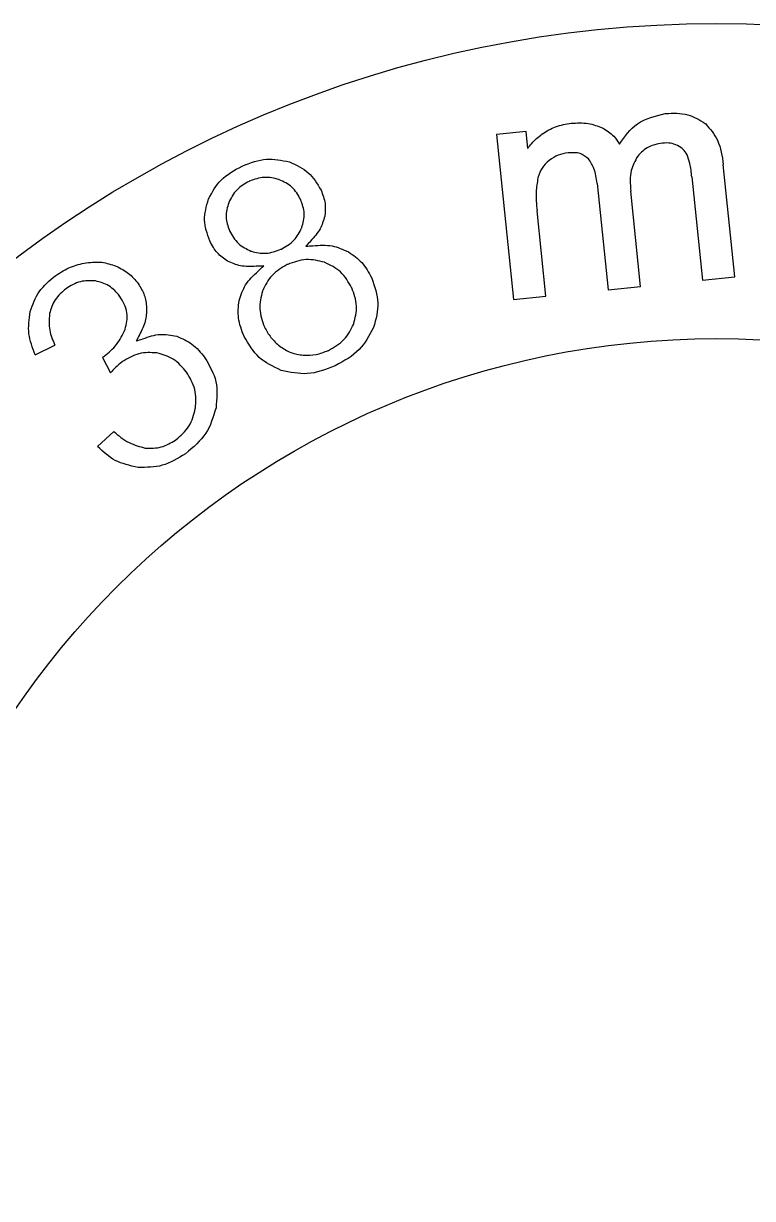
# Model space of a CAD drawing. Header units: millimetres. Extents: x 0 to 600, y -305 to 0.
# Drawn here: x 9.47 to 22.65, y -240.2 to -218.95 of the extents above; entities that cross this region are included whole.
import ezdxf

# ---------------------------------------------------------------- set-up
doc = ezdxf.new("R2010")
doc.units = ezdxf.units.MM
for name, color, linetype in [('HOLES DIAM 30.8 D 3.0', 5, 'CONTINUOUS'), ('INSETS D 0.1', 3, 'CONTINUOUS'), ('PERIMETER D 3.0', 5, 'CONTINUOUS')]:
    doc.layers.add(name, color=color, linetype=linetype)

msp = doc.modelspace()

# ---------------------------------------------------------------- linework, layer by layer
at = {"layer": 'HOLES DIAM 30.8 D 3.0'}
msp.add_circle((22, -240), 15.35, dxfattribs=at)
at = {"layer": 'INSETS D 0.1'}
for p, q in [((18.554, -220.905), (18.018, -220.96)), ((18.018, -220.96), (18.325, -223.942)), ((18.586, -221.212), (18.554, -220.905)), ((22.33, -223.529), (22.121, -221.5)), ((19.839, -221.844), (20.038, -223.766)), ((21.552, -221.724), (21.745, -223.59)), ((20.626, -223.705), (20.448, -221.981)), ((18.913, -223.882), (18.754, -222.337)), ((21.745, -223.59), (22.33, -223.529)), ((20.038, -223.766), (20.626, -223.705)), ((18.325, -223.942), (18.913, -223.882)), ((9.679, -224.941), (10.036, -224.77)), ((10.893, -224.991), (11.042, -225.266)), ((11.098, -226.327), (10.808, -226.6))]:
    msp.add_line(p, q, dxfattribs=at)
for points, knots in [([(20.246, -221.13), (20.337, -220.993), (20.434, -220.858), (20.569, -220.765), (20.717, -220.664), (20.896, -220.622), (21.069, -220.58), (21.071, -220.58), (21.072, -220.58), (21.074, -220.579)], [0.00777322, 0.00777322, 0.00777322, 0.00777322, 0.05490025, 0.05490025, 0.05490025, 0.10641878, 0.10641878, 0.10641878, 0.10686349, 0.10686349, 0.10686349, 0.10686349]), ([(21.074, -220.579), (21.075, -220.579), (21.077, -220.579), (21.079, -220.579), (21.211, -220.572), (21.348, -220.564), (21.48, -220.601), (21.594, -220.633), (21.695, -220.696), (21.791, -220.756), (21.794, -220.757), (21.796, -220.759), (21.798, -220.76)], [-0.00044932, -0.00044932, -0.00044932, -0.00044932, 0, 0, 0, 0.03859528, 0.03859528, 0.03859528, 0.07197604, 0.07197604, 0.07197604, 0.07274097, 0.07274097, 0.07274097, 0.07274097]), ([(18.848, -220.945), (18.849, -220.945), (18.85, -220.944), (18.851, -220.944), (18.926, -220.898), (19.004, -220.85), (19.09, -220.818), (19.182, -220.784), (19.277, -220.77), (19.369, -220.755), (19.37, -220.755), (19.37, -220.755), (19.371, -220.755)], [-0.00032342, -0.00032342, -0.00032342, -0.00032342, 0, 0, 0, 0.02609364, 0.02609364, 0.02609364, 0.05363822, 0.05363822, 0.05363822, 0.05386012, 0.05386012, 0.05386012, 0.05386012]), ([(19.371, -220.755), (19.372, -220.755), (19.373, -220.755), (19.373, -220.755), (19.473, -220.748), (19.576, -220.741), (19.68, -220.759), (19.77, -220.774), (19.853, -220.806), (19.933, -220.837), (19.935, -220.837), (19.936, -220.838), (19.938, -220.839)], [-0.00022126, -0.00022126, -0.00022126, -0.00022126, 0, 0, 0, 0.02948746, 0.02948746, 0.02948746, 0.05503671, 0.05503671, 0.05503671, 0.05550817, 0.05550817, 0.05550817, 0.05550817]), ([(21.798, -220.76), (21.8, -220.762), (21.801, -220.764), (21.803, -220.766), (21.88, -220.856), (21.961, -220.95), (22.014, -221.06), (22.081, -221.199), (22.101, -221.352), (22.121, -221.499), (22.121, -221.5), (22.121, -221.5), (22.121, -221.5)], [-0.00076758, -0.00076758, -0.00076758, -0.00076758, 0, 0, 0, 0.03495569, 0.03495569, 0.03495569, 0.07855574, 0.07855574, 0.07855574, 0.07863128, 0.07863128, 0.07863128, 0.07863128]), ([(18.586, -221.212), (18.606, -221.182), (18.627, -221.153), (18.652, -221.124), (18.71, -221.056), (18.779, -221.001), (18.846, -220.948), (18.846, -220.947), (18.847, -220.946), (18.848, -220.945)], [0.01450145, 0.01450145, 0.01450145, 0.01450145, 0.02492628, 0.02492628, 0.02492628, 0.05026817, 0.05026817, 0.05026817, 0.05059194, 0.05059194, 0.05059194, 0.05059194]), ([(19.938, -220.839), (19.939, -220.839), (19.941, -220.84), (19.942, -220.841), (20.01, -220.884), (20.083, -220.928), (20.143, -220.99), (20.184, -221.033), (20.216, -221.081), (20.246, -221.13)], [-0.00046896, -0.00046896, -0.00046896, -0.00046896, 0, 0, 0, 0.0237799, 0.0237799, 0.0237799, 0.04012343, 0.04012343, 0.04012343, 0.04012343]), ([(21.022, -221.113), (20.928, -221.131), (20.838, -221.149), (20.767, -221.187), (20.699, -221.223), (20.637, -221.283), (20.573, -221.348)], [0.0003247, 0.0003247, 0.0003247, 0.0003247, 0.0284252, 0.0284252, 0.0284252, 0.05514221, 0.05514221, 0.05514221, 0.05514221]), ([(21.296, -221.157), (21.25, -221.139), (21.208, -221.123), (21.167, -221.116), (21.124, -221.109), (21.075, -221.111), (21.022, -221.113)], [0.00037875, 0.00037875, 0.00037875, 0.00037875, 0.01487743, 0.01487743, 0.01487743, 0.03049694, 0.03049694, 0.03049694, 0.03049694]), ([(21.466, -221.323), (21.443, -221.286), (21.422, -221.252), (21.397, -221.228), (21.371, -221.202), (21.335, -221.18), (21.296, -221.157)], [0.00050174, 0.00050174, 0.00050174, 0.00050174, 0.0134907, 0.0134907, 0.0134907, 0.02713833, 0.02713833, 0.02713833, 0.02713833]), ([(13.419, -221.53), (13.57, -221.471), (13.717, -221.414), (13.862, -221.404), (13.993, -221.395), (14.132, -221.424), (14.275, -221.454)], [0.00029514, 0.00029514, 0.00029514, 0.00029514, 0.04787944, 0.04787944, 0.04787944, 0.09086217, 0.09086217, 0.09086217, 0.09086217]), ([(18.973, -221.426), (18.923, -221.472), (18.878, -221.516), (18.846, -221.564), (18.814, -221.614), (18.792, -221.676), (18.769, -221.743)], [0.00038803, 0.00038803, 0.00038803, 0.00038803, 0.02027143, 0.02027143, 0.02027143, 0.0410478, 0.0410478, 0.0410478, 0.0410478]), ([(19.317, -221.289), (19.251, -221.3), (19.189, -221.312), (19.135, -221.333), (19.081, -221.355), (19.028, -221.389), (18.973, -221.426)], [0.00028928, 0.00028928, 0.00028928, 0.00028928, 0.02013795, 0.02013795, 0.02013795, 0.03987158, 0.03987158, 0.03987158, 0.03987158]), ([(19.682, -221.396), (19.63, -221.356), (19.581, -221.32), (19.533, -221.303), (19.474, -221.282), (19.399, -221.285), (19.317, -221.289)], [0.00080083, 0.00080083, 0.00080083, 0.00080083, 0.02002997, 0.02002997, 0.02002997, 0.04356766, 0.04356766, 0.04356766, 0.04356766]), ([(19.839, -221.844), (19.828, -221.747), (19.816, -221.655), (19.783, -221.575), (19.759, -221.515), (19.722, -221.457), (19.682, -221.396)], [0, 0, 0, 0, 0.02880617, 0.02880617, 0.02880617, 0.05034782, 0.05034782, 0.05034782, 0.05034782]), ([(20.573, -221.348), (20.524, -221.437), (20.479, -221.522), (20.457, -221.608), (20.429, -221.721), (20.438, -221.849), (20.448, -221.981)], [0.00069971, 0.00069971, 0.00069971, 0.00069971, 0.03046298, 0.03046298, 0.03046298, 0.06937127, 0.06937127, 0.06937127, 0.06937127]), ([(21.552, -221.724), (21.544, -221.64), (21.535, -221.558), (21.516, -221.48), (21.503, -221.429), (21.485, -221.377), (21.466, -221.323)], [0, 0, 0, 0, 0.02536916, 0.02536916, 0.02536916, 0.04231987, 0.04231987, 0.04231987, 0.04231987]), ([(12.812, -222.124), (12.881, -221.998), (12.949, -221.876), (13.039, -221.784), (13.14, -221.681), (13.277, -221.606), (13.419, -221.53)], [0.00053637, 0.00053637, 0.00053637, 0.00053637, 0.04282902, 0.04282902, 0.04282902, 0.09004958, 0.09004958, 0.09004958, 0.09004958]), ([(14.275, -221.454), (14.403, -221.511), (14.525, -221.567), (14.616, -221.648), (14.707, -221.73), (14.776, -221.845), (14.847, -221.966)], [0.00051828, 0.00051828, 0.00051828, 0.00051828, 0.04136481, 0.04136481, 0.04136481, 0.08211216, 0.08211216, 0.08211216, 0.08211216]), ([(13.552, -221.803), (13.55, -221.804), (13.549, -221.804), (13.548, -221.805), (13.47, -221.848), (13.388, -221.894), (13.322, -221.963), (13.259, -222.029), (13.219, -222.11), (13.18, -222.185), (13.18, -222.187), (13.179, -222.188), (13.178, -222.19)], [-0.00038327, -0.00038327, -0.00038327, -0.00038327, 0, 0, 0, 0.02610733, 0.02610733, 0.02610733, 0.05102631, 0.05102631, 0.05102631, 0.05149782, 0.05149782, 0.05149782, 0.05149782]), ([(14.089, -221.773), (14.087, -221.772), (14.086, -221.772), (14.084, -221.771), (14.001, -221.751), (13.913, -221.728), (13.821, -221.733), (13.726, -221.738), (13.638, -221.771), (13.555, -221.802), (13.554, -221.802), (13.553, -221.802), (13.552, -221.803)], [-0.00048629, -0.00048629, -0.00048629, -0.00048629, 0, 0, 0, 0.02511514, 0.02511514, 0.02511514, 0.05107249, 0.05107249, 0.05107249, 0.05145562, 0.05145562, 0.05145562, 0.05145562]), ([(14.478, -222.132), (14.478, -222.131), (14.477, -222.13), (14.476, -222.129), (14.433, -222.053), (14.388, -221.974), (14.32, -221.911), (14.252, -221.849), (14.17, -221.811), (14.093, -221.775), (14.092, -221.774), (14.09, -221.773), (14.089, -221.773)], [-0.00043057, -0.00043057, -0.00043057, -0.00043057, 0, 0, 0, 0.02529882, 0.02529882, 0.02529882, 0.05018785, 0.05018785, 0.05018785, 0.05067355, 0.05067355, 0.05067355, 0.05067355]), ([(18.769, -221.743), (18.755, -221.828), (18.742, -221.912), (18.738, -221.995), (18.732, -222.106), (18.743, -222.22), (18.754, -222.337)], [0.00040724, 0.00040724, 0.00040724, 0.00040724, 0.02632565, 0.02632565, 0.02632565, 0.06130658, 0.06130658, 0.06130658, 0.06130658]), ([(14.847, -221.966), (14.879, -222.047), (14.908, -222.125), (14.919, -222.202), (14.928, -222.274), (14.922, -222.353), (14.914, -222.435)], [0.0003866, 0.0003866, 0.0003866, 0.0003866, 0.02627782, 0.02627782, 0.02627782, 0.05074368, 0.05074368, 0.05074368, 0.05074368]), ([(12.835, -222.883), (12.789, -222.752), (12.745, -222.626), (12.741, -222.504), (12.738, -222.384), (12.774, -222.256), (12.812, -222.124)], [0.00036469, 0.00036469, 0.00036469, 0.00036469, 0.040936, 0.040936, 0.040936, 0.08111314, 0.08111314, 0.08111314, 0.08111314]), ([(13.178, -222.19), (13.178, -222.191), (13.177, -222.193), (13.177, -222.194), (13.154, -222.274), (13.129, -222.358), (13.132, -222.448), (13.135, -222.536), (13.164, -222.617), (13.191, -222.694), (13.191, -222.695), (13.192, -222.696), (13.192, -222.698)], [-0.00047012, -0.00047012, -0.00047012, -0.00047012, 0, 0, 0, 0.02418586, 0.02418586, 0.02418586, 0.04797131, 0.04797131, 0.04797131, 0.04839469, 0.04839469, 0.04839469, 0.04839469]), ([(14.499, -222.645), (14.5, -222.643), (14.5, -222.642), (14.501, -222.64), (14.522, -222.561), (14.546, -222.476), (14.542, -222.387), (14.539, -222.298), (14.508, -222.215), (14.48, -222.137), (14.479, -222.135), (14.479, -222.134), (14.478, -222.132)], [-0.00050283, -0.00050283, -0.00050283, -0.00050283, 0, 0, 0, 0.02409492, 0.02409492, 0.02409492, 0.04843004, 0.04843004, 0.04843004, 0.04886064, 0.04886064, 0.04886064, 0.04886064]), ([(14.914, -222.435), (14.889, -222.517), (14.866, -222.596), (14.829, -222.663), (14.787, -222.741), (14.724, -222.812), (14.657, -222.886), (14.63, -222.916), (14.602, -222.947), (14.575, -222.977)], [0.00047444, 0.00047444, 0.00047444, 0.00047444, 0.02590174, 0.02590174, 0.02590174, 0.05517627, 0.05517627, 0.05517627, 0.06729083, 0.06729083, 0.06729083, 0.06729083]), ([(13.192, -222.698), (13.193, -222.699), (13.194, -222.7), (13.194, -222.702), (13.238, -222.78), (13.283, -222.863), (13.354, -222.928), (13.42, -222.99), (13.501, -223.029), (13.577, -223.066), (13.579, -223.067), (13.58, -223.068), (13.582, -223.069)], [-0.00042317, -0.00042317, -0.00042317, -0.00042317, 0, 0, 0, 0.02618635, 0.02618635, 0.02618635, 0.0509322, 0.0509322, 0.0509322, 0.05148281, 0.05148281, 0.05148281, 0.05148281]), ([(14.126, -223.03), (14.128, -223.03), (14.129, -223.029), (14.13, -223.029), (14.208, -222.985), (14.291, -222.94), (14.357, -222.87), (14.419, -222.804), (14.459, -222.725), (14.497, -222.65), (14.498, -222.648), (14.498, -222.647), (14.499, -222.645)], [-0.00034668, -0.00034668, -0.00034668, -0.00034668, 0, 0, 0, 0.02620227, 0.02620227, 0.02620227, 0.0508652, 0.0508652, 0.0508652, 0.05136895, 0.05136895, 0.05136895, 0.05136895]), ([(13.156, -223.248), (13.088, -223.2), (13.023, -223.153), (12.973, -223.098), (12.919, -223.039), (12.878, -222.963), (12.835, -222.883)], [0.00049478, 0.00049478, 0.00049478, 0.00049478, 0.02532156, 0.02532156, 0.02532156, 0.05207982, 0.05207982, 0.05207982, 0.05207982]), ([(13.582, -223.069), (13.584, -223.069), (13.586, -223.069), (13.587, -223.07), (13.67, -223.089), (13.758, -223.11), (13.849, -223.105), (13.947, -223.1), (14.037, -223.064), (14.123, -223.032), (14.124, -223.031), (14.125, -223.031), (14.126, -223.03)], [-0.0005513, -0.0005513, -0.0005513, -0.0005513, 0, 0, 0, 0.02497631, 0.02497631, 0.02497631, 0.05182307, 0.05182307, 0.05182307, 0.05216971, 0.05216971, 0.05216971, 0.05216971]), ([(14.575, -222.977), (14.616, -222.974), (14.657, -222.972), (14.698, -222.969), (14.82, -222.961), (14.937, -222.954), (15.046, -222.974), (15.143, -222.993), (15.241, -223.035), (15.342, -223.079)], [-0.0120925, -0.0120925, -0.0120925, -0.0120925, 0, 0, 0, 0.03603034, 0.03603034, 0.03603034, 0.06857628, 0.06857628, 0.06857628, 0.06857628]), ([(15.342, -223.079), (15.431, -223.141), (15.517, -223.201), (15.583, -223.274), (15.654, -223.352), (15.708, -223.451), (15.763, -223.554)], [0.00047266, 0.00047266, 0.00047266, 0.00047266, 0.03268757, 0.03268757, 0.03268757, 0.06716951, 0.06716951, 0.06716951, 0.06716951]), ([(10.054, -223.505), (10.142, -223.448), (10.229, -223.393), (10.319, -223.356), (10.407, -223.32), (10.504, -223.298), (10.603, -223.276)], [0.00028842, 0.00028842, 0.00028842, 0.00028842, 0.03164173, 0.03164173, 0.03164173, 0.06206138, 0.06206138, 0.06206138, 0.06206138]), ([(10.603, -223.276), (10.701, -223.267), (10.796, -223.259), (10.884, -223.269), (10.968, -223.28), (11.054, -223.308), (11.142, -223.338)], [0.00029758, 0.00029758, 0.00029758, 0.00029758, 0.02944903, 0.02944903, 0.02944903, 0.057214, 0.057214, 0.057214, 0.057214]), ([(11.142, -223.338), (11.224, -223.379), (11.301, -223.419), (11.366, -223.47), (11.429, -223.521), (11.484, -223.586), (11.541, -223.655)], [0.00034547, 0.00034547, 0.00034547, 0.00034547, 0.0273234, 0.0273234, 0.0273234, 0.05376792, 0.05376792, 0.05376792, 0.05376792]), ([(13.81, -223.335), (13.765, -223.337), (13.72, -223.339), (13.675, -223.341), (13.574, -223.345), (13.477, -223.349), (13.389, -223.331), (13.312, -223.315), (13.236, -223.283), (13.156, -223.248)], [-0.01330841, -0.01330841, -0.01330841, -0.01330841, 0, 0, 0, 0.02986607, 0.02986607, 0.02986607, 0.05556265, 0.05556265, 0.05556265, 0.05556265]), ([(13.366, -223.964), (13.399, -223.86), (13.432, -223.761), (13.484, -223.678), (13.54, -223.588), (13.624, -223.509), (13.711, -223.427), (13.744, -223.397), (13.777, -223.366), (13.81, -223.335)], [0.0005023, 0.0005023, 0.0005023, 0.0005023, 0.03263201, 0.03263201, 0.03263201, 0.06779653, 0.06779653, 0.06779653, 0.0810585, 0.0810585, 0.0810585, 0.0810585]), ([(14.241, -223.309), (14.239, -223.31), (14.238, -223.31), (14.237, -223.311), (14.141, -223.365), (14.04, -223.421), (13.962, -223.506), (13.886, -223.587), (13.838, -223.687), (13.792, -223.782), (13.791, -223.784), (13.79, -223.785), (13.79, -223.787)], [-0.00038734, -0.00038734, -0.00038734, -0.00038734, 0, 0, 0, 0.03219878, 0.03219878, 0.03219878, 0.06315945, 0.06315945, 0.06315945, 0.06366518, 0.06366518, 0.06366518, 0.06366518]), ([(14.912, -223.269), (14.91, -223.269), (14.909, -223.268), (14.907, -223.268), (14.802, -223.242), (14.692, -223.215), (14.578, -223.22), (14.46, -223.227), (14.35, -223.268), (14.244, -223.308), (14.243, -223.308), (14.242, -223.309), (14.241, -223.309)], [-0.00050941, -0.00050941, -0.00050941, -0.00050941, 0, 0, 0, 0.03175636, 0.03175636, 0.03175636, 0.06477287, 0.06477287, 0.06477287, 0.06516051, 0.06516051, 0.06516051, 0.06516051]), ([(15.401, -223.728), (15.401, -223.727), (15.4, -223.726), (15.399, -223.725), (15.344, -223.627), (15.287, -223.524), (15.2, -223.444), (15.117, -223.366), (15.014, -223.318), (14.917, -223.271), (14.915, -223.271), (14.914, -223.27), (14.912, -223.269)], [-0.00038694, -0.00038694, -0.00038694, -0.00038694, 0, 0, 0, 0.03293398, 0.03293398, 0.03293398, 0.0646045, 0.0646045, 0.0646045, 0.06511333, 0.06511333, 0.06511333, 0.06511333]), ([(9.587, -224.161), (9.634, -224.031), (9.68, -223.905), (9.751, -223.803), (9.827, -223.692), (9.938, -223.6), (10.054, -223.505)], [0.00052727, 0.00052727, 0.00052727, 0.00052727, 0.04119553, 0.04119553, 0.04119553, 0.08502375, 0.08502375, 0.08502375, 0.08502375]), ([(15.763, -223.554), (15.818, -223.707), (15.871, -223.857), (15.875, -224.001), (15.88, -224.144), (15.839, -224.295), (15.796, -224.45)], [0.00036331, 0.00036331, 0.00036331, 0.00036331, 0.0480672, 0.0480672, 0.0480672, 0.09511289, 0.09511289, 0.09511289, 0.09511289]), ([(10.239, -223.746), (10.239, -223.746), (10.238, -223.747), (10.237, -223.748), (10.167, -223.806), (10.093, -223.867), (10.04, -223.949), (9.989, -224.027), (9.964, -224.114), (9.938, -224.197), (9.938, -224.199), (9.937, -224.201), (9.937, -224.202)], [-0.00035051, -0.00035051, -0.00035051, -0.00035051, 0, 0, 0, 0.02664505, 0.02664505, 0.02664505, 0.05202435, 0.05202435, 0.05202435, 0.05260415, 0.05260415, 0.05260415, 0.05260415]), ([(10.763, -223.605), (10.761, -223.605), (10.759, -223.605), (10.757, -223.605), (10.673, -223.602), (10.584, -223.598), (10.496, -223.62), (10.401, -223.645), (10.32, -223.696), (10.242, -223.744), (10.241, -223.744), (10.24, -223.745), (10.239, -223.746)], [-0.000531, -0.000531, -0.000531, -0.000531, 0, 0, 0, 0.02480866, 0.02480866, 0.02480866, 0.05144224, 0.05144224, 0.05144224, 0.05179234, 0.05179234, 0.05179234, 0.05179234]), ([(11.206, -223.882), (11.205, -223.881), (11.204, -223.88), (11.203, -223.879), (11.148, -223.813), (11.089, -223.743), (11.01, -223.695), (10.934, -223.648), (10.848, -223.627), (10.768, -223.606), (10.766, -223.606), (10.764, -223.605), (10.763, -223.605)], [-0.000404, -0.000404, -0.000404, -0.000404, 0, 0, 0, 0.02511242, 0.02511242, 0.02511242, 0.04940586, 0.04940586, 0.04940586, 0.04993548, 0.04993548, 0.04993548, 0.04993548]), ([(11.541, -223.655), (11.585, -223.725), (11.626, -223.793), (11.651, -223.863), (11.675, -223.932), (11.684, -224.01), (11.694, -224.092)], [0.00033942, 0.00033942, 0.00033942, 0.00033942, 0.02500445, 0.02500445, 0.02500445, 0.04935472, 0.04935472, 0.04935472, 0.04935472]), ([(15.437, -224.386), (15.438, -224.384), (15.438, -224.382), (15.439, -224.381), (15.465, -224.278), (15.493, -224.171), (15.488, -224.06), (15.483, -223.944), (15.441, -223.836), (15.403, -223.732), (15.402, -223.731), (15.402, -223.73), (15.401, -223.728)], [-0.0005226, -0.0005226, -0.0005226, -0.0005226, 0, 0, 0, 0.03093229, 0.03093229, 0.03093229, 0.06329892, 0.06329892, 0.06329892, 0.0636859, 0.0636859, 0.0636859, 0.0636859]), ([(11.304, -224.484), (11.304, -224.482), (11.305, -224.481), (11.305, -224.479), (11.327, -224.384), (11.352, -224.284), (11.337, -224.182), (11.321, -224.071), (11.262, -223.976), (11.208, -223.885), (11.207, -223.884), (11.207, -223.883), (11.206, -223.882)], [-0.0005224, -0.0005224, -0.0005224, -0.0005224, 0, 0, 0, 0.02805872, 0.02805872, 0.02805872, 0.05838766, 0.05838766, 0.05838766, 0.05878525, 0.05878525, 0.05878525, 0.05878525]), ([(13.457, -224.608), (13.412, -224.495), (13.369, -224.386), (13.356, -224.277), (13.343, -224.179), (13.354, -224.073), (13.366, -223.964)], [0.00034606, 0.00034606, 0.00034606, 0.00034606, 0.03618538, 0.03618538, 0.03618538, 0.06870479, 0.06870479, 0.06870479, 0.06870479]), ([(13.79, -223.787), (13.789, -223.788), (13.789, -223.79), (13.788, -223.792), (13.763, -223.894), (13.735, -224.001), (13.74, -224.112), (13.746, -224.227), (13.786, -224.334), (13.824, -224.437), (13.825, -224.438), (13.825, -224.439), (13.826, -224.44)], [-0.00050589, -0.00050589, -0.00050589, -0.00050589, 0, 0, 0, 0.03093243, 0.03093243, 0.03093243, 0.06295729, 0.06295729, 0.06295729, 0.06330596, 0.06330596, 0.06330596, 0.06330596]), ([(9.679, -224.941), (9.627, -224.813), (9.581, -224.687), (9.566, -224.562), (9.551, -224.435), (9.568, -224.3), (9.587, -224.161)], [0.00522282, 0.00522282, 0.00522282, 0.00522282, 0.04623713, 0.04623713, 0.04623713, 0.08761287, 0.08761287, 0.08761287, 0.08761287]), ([(11.694, -224.092), (11.69, -224.177), (11.686, -224.259), (11.667, -224.333), (11.646, -224.416), (11.605, -224.498), (11.563, -224.582), (11.544, -224.619), (11.525, -224.656), (11.507, -224.692)], [0.00040038, 0.00040038, 0.00040038, 0.00040038, 0.02574154, 0.02574154, 0.02574154, 0.05385457, 0.05385457, 0.05385457, 0.06601639, 0.06601639, 0.06601639, 0.06601639]), ([(9.937, -224.202), (9.937, -224.204), (9.937, -224.206), (9.936, -224.208), (9.931, -224.301), (9.925, -224.397), (9.941, -224.494), (9.958, -224.592), (9.996, -224.683), (10.036, -224.77)], [-0.00058397, -0.00058397, -0.00058397, -0.00058397, 0, 0, 0, 0.02743818, 0.02743818, 0.02743818, 0.05534652, 0.05534652, 0.05534652, 0.05534652]), ([(14.98, -224.863), (14.981, -224.863), (14.982, -224.862), (14.982, -224.862), (15.08, -224.807), (15.182, -224.751), (15.262, -224.666), (15.339, -224.585), (15.387, -224.485), (15.435, -224.391), (15.436, -224.389), (15.436, -224.387), (15.437, -224.386)], [-0.00033152, -0.00033152, -0.00033152, -0.00033152, 0, 0, 0, 0.03262328, 0.03262328, 0.03262328, 0.06367039, 0.06367039, 0.06367039, 0.06419343, 0.06419343, 0.06419343, 0.06419343]), ([(10.923, -224.97), (10.924, -224.97), (10.924, -224.969), (10.925, -224.969), (11.004, -224.904), (11.085, -224.838), (11.151, -224.754), (11.215, -224.671), (11.259, -224.579), (11.301, -224.489), (11.302, -224.487), (11.303, -224.486), (11.304, -224.484)], [-0.00022562, -0.00022562, -0.00022562, -0.00022562, 0, 0, 0, 0.03008867, 0.03008867, 0.03008867, 0.05945038, 0.05945038, 0.05945038, 0.05998641, 0.05998641, 0.05998641, 0.05998641]), ([(11.507, -224.692), (11.546, -224.679), (11.585, -224.666), (11.623, -224.652), (11.733, -224.615), (11.838, -224.579), (11.939, -224.573), (12.034, -224.567), (12.134, -224.586), (12.238, -224.607)], [-0.01207798, -0.01207798, -0.01207798, -0.01207798, 0, 0, 0, 0.03393437, 0.03393437, 0.03393437, 0.06527682, 0.06527682, 0.06527682, 0.06527682]), ([(12.238, -224.607), (12.338, -224.649), (12.434, -224.691), (12.512, -224.749), (12.599, -224.813), (12.673, -224.903), (12.748, -224.996)], [0.00050763, 0.00050763, 0.00050763, 0.00050763, 0.03255017, 0.03255017, 0.03255017, 0.06802731, 0.06802731, 0.06802731, 0.06802731]), ([(14.125, -225.223), (13.978, -225.154), (13.837, -225.087), (13.73, -224.99), (13.621, -224.891), (13.54, -224.752), (13.457, -224.608)], [0.00053495, 0.00053495, 0.00053495, 0.00053495, 0.04788069, 0.04788069, 0.04788069, 0.09644262, 0.09644262, 0.09644262, 0.09644262]), ([(13.826, -224.44), (13.826, -224.441), (13.827, -224.442), (13.827, -224.443), (13.861, -224.505), (13.895, -224.569), (13.942, -224.628), (13.989, -224.688), (14.046, -224.737), (14.1, -224.784), (14.1, -224.785), (14.101, -224.786), (14.102, -224.786)], [-0.00035456, -0.00035456, -0.00035456, -0.00035456, 0, 0, 0, 0.0208179, 0.0208179, 0.0208179, 0.04215437, 0.04215437, 0.04215437, 0.04246884, 0.04246884, 0.04246884, 0.04246884]), ([(15.796, -224.45), (15.717, -224.597), (15.64, -224.739), (15.535, -224.848), (15.42, -224.967), (15.264, -225.053), (15.102, -225.141)], [0.0005289, 0.0005289, 0.0005289, 0.0005289, 0.0495148, 0.0495148, 0.0495148, 0.1033907, 0.1033907, 0.1033907, 0.1033907]), ([(14.102, -224.786), (14.103, -224.787), (14.104, -224.787), (14.105, -224.788), (14.165, -224.828), (14.227, -224.871), (14.3, -224.899), (14.374, -224.928), (14.45, -224.938), (14.522, -224.948), (14.523, -224.948), (14.524, -224.948), (14.525, -224.948)], [-0.00031275, -0.00031275, -0.00031275, -0.00031275, 0, 0, 0, 0.02137821, 0.02137821, 0.02137821, 0.04295403, 0.04295403, 0.04295403, 0.04327954, 0.04327954, 0.04327954, 0.04327954]), ([(10.893, -224.991), (10.903, -224.984), (10.912, -224.978), (10.921, -224.972), (10.922, -224.971), (10.923, -224.971), (10.923, -224.97)], [0.004665141, 0.004665141, 0.004665141, 0.004665141, 0.007934222, 0.007934222, 0.007934222, 0.008162821, 0.008162821, 0.008162821, 0.008162821]), ([(11.875, -224.908), (11.873, -224.908), (11.872, -224.907), (11.87, -224.907), (11.767, -224.902), (11.66, -224.896), (11.555, -224.922), (11.445, -224.949), (11.349, -225.008), (11.257, -225.065), (11.256, -225.065), (11.255, -225.066), (11.254, -225.066)], [-0.0005247, -0.0005247, -0.0005247, -0.0005247, 0, 0, 0, 0.03002497, 0.03002497, 0.03002497, 0.06161098, 0.06161098, 0.06161098, 0.06194123, 0.06194123, 0.06194123, 0.06194123]), ([(12.413, -225.252), (12.412, -225.251), (12.412, -225.25), (12.411, -225.249), (12.342, -225.167), (12.27, -225.081), (12.174, -225.021), (12.083, -224.963), (11.979, -224.936), (11.88, -224.909), (11.879, -224.909), (11.877, -224.908), (11.875, -224.908)], [-0.00039286, -0.00039286, -0.00039286, -0.00039286, 0, 0, 0, 0.03135695, 0.03135695, 0.03135695, 0.061296, 0.061296, 0.061296, 0.06182045, 0.06182045, 0.06182045, 0.06182045]), ([(12.748, -224.996), (12.832, -225.141), (12.913, -225.282), (12.946, -225.428), (12.978, -225.573), (12.964, -225.735), (12.948, -225.902)], [0.00036246, 0.00036246, 0.00036246, 0.00036246, 0.0493302, 0.0493302, 0.0493302, 0.09838366, 0.09838366, 0.09838366, 0.09838366]), ([(14.525, -224.948), (14.527, -224.948), (14.528, -224.948), (14.529, -224.948), (14.603, -224.949), (14.68, -224.949), (14.757, -224.935), (14.835, -224.92), (14.907, -224.892), (14.976, -224.865), (14.977, -224.864), (14.978, -224.864), (14.98, -224.863)], [-0.00032698, -0.00032698, -0.00032698, -0.00032698, 0, 0, 0, 0.02193902, 0.02193902, 0.02193902, 0.04400048, 0.04400048, 0.04400048, 0.0443371, 0.0443371, 0.0443371, 0.0443371]), ([(11.254, -225.066), (11.253, -225.067), (11.252, -225.068), (11.251, -225.068), (11.211, -225.101), (11.169, -225.135), (11.129, -225.173), (11.098, -225.203), (11.07, -225.235), (11.042, -225.266)], [-0.00033807, -0.00033807, -0.00033807, -0.00033807, 0, 0, 0, 0.0156802, 0.0156802, 0.0156802, 0.02792872, 0.02792872, 0.02792872, 0.02792872]), ([(12.576, -225.911), (12.576, -225.91), (12.576, -225.908), (12.576, -225.906), (12.583, -225.796), (12.59, -225.681), (12.563, -225.569), (12.535, -225.454), (12.474, -225.353), (12.415, -225.255), (12.415, -225.254), (12.414, -225.253), (12.413, -225.252)], [-0.00047805, -0.00047805, -0.00047805, -0.00047805, 0, 0, 0, 0.03229448, 0.03229448, 0.03229448, 0.06544198, 0.06544198, 0.06544198, 0.0658351, 0.0658351, 0.0658351, 0.0658351]), ([(15.102, -225.141), (14.93, -225.208), (14.763, -225.272), (14.598, -225.282), (14.447, -225.292), (14.288, -225.258), (14.125, -225.223)], [0.000311, 0.000311, 0.000311, 0.000311, 0.0541924, 0.0541924, 0.0541924, 0.1032247, 0.1032247, 0.1032247, 0.1032247]), ([(12.221, -226.481), (12.222, -226.48), (12.223, -226.479), (12.224, -226.478), (12.308, -226.405), (12.397, -226.33), (12.458, -226.231), (12.519, -226.133), (12.547, -226.022), (12.574, -225.916), (12.575, -225.915), (12.575, -225.913), (12.576, -225.911)], [-0.00040119, -0.00040119, -0.00040119, -0.00040119, 0, 0, 0, 0.03251657, 0.03251657, 0.03251657, 0.06461332, 0.06461332, 0.06461332, 0.06509109, 0.06509109, 0.06509109, 0.06509109]), ([(12.948, -225.902), (12.899, -226.068), (12.849, -226.228), (12.764, -226.359), (12.674, -226.498), (12.538, -226.613), (12.397, -226.731)], [0.0004889, 0.0004889, 0.0004889, 0.0004889, 0.0511531, 0.0511531, 0.0511531, 0.1049238, 0.1049238, 0.1049238, 0.1049238]), ([(11.098, -226.327), (11.183, -226.402), (11.272, -226.477), (11.377, -226.529), (11.471, -226.576), (11.571, -226.602), (11.669, -226.628), (11.671, -226.629), (11.673, -226.629), (11.675, -226.63)], [0.00447262, 0.00447262, 0.00447262, 0.00447262, 0.03768771, 0.03768771, 0.03768771, 0.06751088, 0.06751088, 0.06751088, 0.06811368, 0.06811368, 0.06811368, 0.06811368]), ([(11.675, -226.63), (11.677, -226.63), (11.679, -226.63), (11.681, -226.63), (11.771, -226.631), (11.865, -226.633), (11.958, -226.609), (12.054, -226.583), (12.137, -226.531), (12.217, -226.483), (12.218, -226.482), (12.219, -226.481), (12.221, -226.481)], [-0.0005977, -0.0005977, -0.0005977, -0.0005977, 0, 0, 0, 0.02643952, 0.02643952, 0.02643952, 0.0538078, 0.0538078, 0.0538078, 0.05421025, 0.05421025, 0.05421025, 0.05421025]), ([(11.539, -226.978), (11.39, -226.946), (11.246, -226.915), (11.124, -226.851), (11.011, -226.791), (10.91, -226.699), (10.808, -226.6)], [0.00050227, 0.00050227, 0.00050227, 0.00050227, 0.04520531, 0.04520531, 0.04520531, 0.08704798, 0.08704798, 0.08704798, 0.08704798]), ([(12.397, -226.731), (12.257, -226.818), (12.12, -226.902), (11.976, -226.941), (11.842, -226.978), (11.692, -226.978), (11.539, -226.978)], [0.00034403, 0.00034403, 0.00034403, 0.00034403, 0.04882663, 0.04882663, 0.04882663, 0.09409403, 0.09409403, 0.09409403, 0.09409403])]:
    msp.add_open_spline(points, degree=3, knots=knots, dxfattribs=at)
at = {"layer": 'PERIMETER D 3.0'}
msp.add_circle((22, -240), 21.05, dxfattribs=at)

doc.saveas('drawing.dxf')
